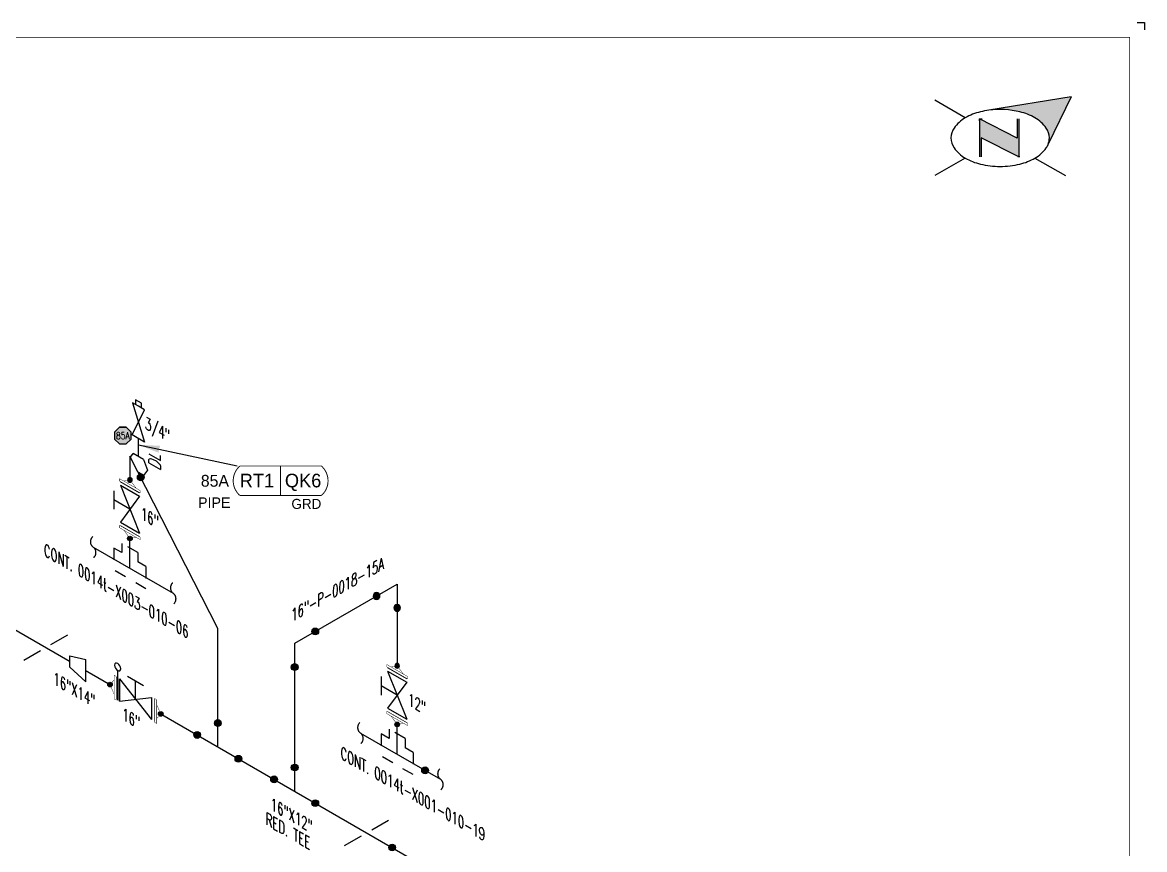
# Model space of a CAD drawing. Header units: inches. Extents: x 0.1 to 17.4, y 0.1 to 11.4.
# Drawn here: x 7.9 to 17.38, y 4.39 to 11.37 of the extents above; entities that cross this region are included whole.
import ezdxf
from ezdxf.enums import TextEntityAlignment as Align

# ---------------------------------------------------------------- set-up
doc = ezdxf.new("R2010")
doc.units = ezdxf.units.IN
doc.header["$MEASUREMENT"] = 0
doc.linetypes.add('HIDDEN2', pattern=[0.1875, 0.125, -0.0625])
for name, color, linetype in [('3', 1, 'Continuous'), ('BORDER', 3, 'Continuous'), ('COMP', 1, 'Continuous'), ('Continuation', 7, 'Continuous'), ('DL', 20, 'Continuous'), ('FITTINGS', 4, 'Continuous'), ('PART_PCML', 7, 'Continuous'), ('PART_SelectedCML_RT', 132, 'Continuous'), ('PIPE-ANNO', 150, 'HIDDEN2'), ('TEXT', 7, 'Continuous'), ('UNAS.PIPE', 251, 'Continuous'), ('WELD POINTS', 41, 'Continuous'), ('Welds', 7, 'Continuous')]:
    doc.layers.add(name, color=color, linetype=linetype)
doc.layers.add('PIPE', color=7, linetype='Continuous', lineweight=30)
doc.styles.add('CMLPAS', font='')
doc.styles.add('ISO30', font='simplex.shx', dxfattribs={"width": 0.85, "oblique": 30, "height": 0.075})
doc.styles.add('PART_Standard', font='romans', dxfattribs={"width": 0.8, "height": 0.09})
doc.styles.add('SIMPLEX', font='ROMANS')
doc.styles.get("Standard").update_dxf_attribs({"font": 'arial.ttf'})
doc.styles.get('CMLPAS').set_extended_font_data('Cordia New')
doc.dimstyles.get("Standard").update_dxf_attribs({"dimtxt": 0.18, "dimasz": 0.18, "dimexe": 0.18, "dimexo": 0.0625, "dimgap": 0.09, "dimtad": 0, "dimtih": 1, "dimtoh": 1, "dimdec": 4, "dimzin": 0, "dimdsep": 46, "dimtxsty": 'Standard', "dimcen": 0.09, "dimadec": 0, "dimazin": 0, "dimtfac": 1, "dimtdec": 4, "dimtofl": 0, "dimtmove": 0, "dimatfit": 3, "dimfxl": 1, "dimtolj": 1, "dimtzin": 0, "dimarcsym": 0})

# ---------------------------------------------------------------- blocks, each defined once
blk = doc.blocks.new('north2')
at = {"layer": 'BORDER'}
for points in [[(-0.706, -0.7673, -0.156851), (-0.679, -0.8512, -0.095667), (-0.6893, -0.9048), (-0.4945, -0.5044), (-1.1905, -0.6173, -0.092194), (-0.9281, -0.6306, -0.072341), (-0.8009, -0.6813, -0.106617)], [(-0.9381, -1.0109), (-0.9364, -1.0092), (-0.9364, -0.6907), (-0.9524, -0.6907), (-0.9524, -0.8533), (-1.2701, -0.6907), (-1.2701, -0.7067), (-1.2701, -1.0118), (-1.254, -1.0118), (-1.254, -0.8492)]]:
    blk.add_hatch(color=7, dxfattribs=at).paths.add_polyline_path(points)
at = {"layer": 'BORDER', "color": 7}
for p, q in [((-1.3895, -0.6813), (-1.6462, -0.5331)), ((-0.4945, -0.5044), (-1.1905, -0.6173)), ((-0.4945, -0.5044), (-0.6893, -0.9048)), ((-1.2701, -0.6907), (-1.2701, -1.0118)), ((-0.9524, -0.8533), (-1.2701, -0.6907)), ((-1.2701, -0.7067), (-1.2701, -0.6907)), ((-1.262, -0.6907), (-1.246, -0.6907)), ((-0.9524, -0.6907), (-0.9524, -0.8533)), ((-0.9364, -0.6907), (-0.9364, -1.0118)), ((-0.9364, -1.0118), (-1.254, -0.8492)), ((-1.254, -0.8492), (-1.254, -1.0118)), ((-1.3895, -1.0211), (-1.6462, -1.1694)), ((-1.2603, -1.0109), (-1.262, -1.0092)), ((-0.9283, -1.0118), (-0.9444, -1.0118)), ((-0.8009, -1.0211), (-0.5441, -1.1694))]:
    blk.add_line(p, q, dxfattribs=at)
for centre, radius, start, end in [((-1.1517, -1.0932), 0.4756, 103.44948, 120), ((-1.0952, -1.3294), 0.7185, 97.62035, 103.44948), ((-1.0952, -1.3294), 0.7185, 76.55052, 97.62035), ((-1.0387, -1.0932), 0.4756, 60, 76.55052), ((-1.2376, -0.9443), 0.3037, 120, 144.34287), ((-0.9527, -0.9443), 0.3037, 35.65713, 60), ((-1.3674, -0.8512), 0.144, 144.34287, 180), ((-1.3674, -0.8512), 0.144, 180, 215.65713), ((-0.823, -0.8512), 0.144, 360, 35.65713), ((-0.823, -0.8512), 0.144, 337.57958, 360), ((-1.2376, -0.7582), 0.3037, 215.65713, 240), ((-0.9527, -0.7582), 0.3037, 300, 324.34287), ((-0.823, -0.8512), 0.144, 324.34287, 337.55468), ((-1.1517, -0.6093), 0.4756, 240, 256.55052), ((-1.0387, -0.6093), 0.4756, 283.44948, 300), ((-1.0952, -0.373), 0.7185, 256.55052, 270), ((-1.0952, -0.373), 0.7185, 270, 283.44948)]:
    blk.add_arc(centre, radius, start, end, dxfattribs=at)
blk = doc.blocks.new('A$C6804a2e5')
blk.add_blockref('north2', (0, 0))
blk = doc.blocks.new('A$C860dd1f6')
at = {"layer": 'PIPE'}
blk.add_blockref('A$C6804a2e5', (0, 0), dxfattribs=at)
blk = doc.blocks.new('Border')
at = {"layer": 'BORDER', "const_width": 0.005}
blk.add_lwpolyline([(0.25, 0.25), (17.25, 0.25), (17.25, 11.25), (0.25, 11.25)], close=True, dxfattribs=at)
blk = doc.blocks.new('4_SUPPORT_I-BEAM_30')
at = {"color": 0, "linetype": 'ByBlock', "lineweight": -2}
for p, q in [((-0.0435, 0.0251), (-0.1857, 0.1072)), ((0.1857, -0.1072), (0.0435, -0.0251))]:
    blk.add_line(p, q, dxfattribs=at)
blk = doc.blocks.new('2_REDUCER_THREAD_CONCENTRIC_30')
at = {"color": 0, "linetype": 'ByBlock', "lineweight": -2}
blk.add_wipeout([(0.0677, 0.0859), (-0.0677, 0.0547), (-0.0677, -0.1328), (0.0677, -0.0078)], dxfattribs=at)
for p, q in [((0.0677, 0.0859), (-0.0677, 0.0547)), ((-0.0677, -0.1328), (-0.0677, 0.0547)), ((0.0677, -0.0078), (0.0677, 0.0859)), ((0.0677, -0.0078), (-0.0677, -0.1328))]:
    blk.add_line(p, q, dxfattribs=at)
blk = doc.blocks.new('3_VALVE_FLANGE_GATE_30')
at = {"color": 0, "linetype": 'ByBlock', "lineweight": -2}
blk.add_wipeout([(-0.1624, -0.1875), (-0.1353, -0.1719), (0, 0), (0.1353, -0.0156), (0.1624, 0), (0.1624, 0.1875), (0.1353, 0.1719), (0, 0), (-0.1353, 0.0156), (-0.1624, 0)], dxfattribs=at)
for p, q in [((0.0677, 0.1953), (-0.0677, 0.1172)), ((0.1353, 0.1719), (-0.1353, -0.1719)), ((0, 0), (0, 0.1563)), ((0.1353, 0.1719), (0.1353, -0.0156)), ((0.1624, 0.1875), (0.1624, 0)), ((-0.1624, 0), (-0.1624, -0.1875)), ((-0.1353, 0.0156), (-0.1353, -0.1719)), ((0.1353, -0.0156), (-0.1353, 0.0156))]:
    blk.add_line(p, q, dxfattribs=at)
blk = doc.blocks.new('AM9A04')
at = {"linetype": 'Continuous', "const_width": 0.01}
blk.add_lwpolyline([(0, -0.289), (0, 0.289), (-0.05, 0.318), (-0.05, -0.26)], close=True, dxfattribs=at)
at = {"const_width": 0.01}
blk.add_lwpolyline([(-0.05, -0.144), (-0.15, 0.087), (-0.05, 0.202)], dxfattribs=at)
blk = doc.blocks.new('A09')
at = {"layer": 'Welds'}
h = blk.add_hatch(color=256, dxfattribs=at)
h.dxf.hatch_style = 1
h.paths.add_polyline_path([(-0.03, 0, 1), (0.03, 0, 1)])
blk.add_circle((0, 0), 0.03, dxfattribs=at)
blk = doc.blocks.new('*U28')
blk.add_wipeout([(0.052, -0.03), (0.0173, -0.07), (0.0173, -0.1101), (0, -0.1001), (0, 0.1001), (0.0173, 0.0901), (0.0173, 0.05)]).dxf.layer = 'COMP'
at = {"layer": '3', "xscale": 0.65, "yscale": 0.65, "zscale": 0.65}
blk.add_blockref('A09', (0.052, -0.03), dxfattribs=at)
at = {"layer": 'COMP', "xscale": 0.3466300616258731, "yscale": 0.3466300616258731, "zscale": 0.3466300616258731, "rotation": 180}
blk.add_blockref('AM9A04', (0, 0), dxfattribs=at)
blk = doc.blocks.new('1_Text_330')
at = {"layer": 'TEXT', "style": 'PART_Standard', "oblique": 330, "width": 0.8}
blk.add_attdef('3/4"', (0, 0), '', height=0.09, rotation=330, dxfattribs=at)
blk = doc.blocks.new('2_TEE_WELD_30')
at = {"linetype": 'ByBlock', "lineweight": -2}
h = blk.add_hatch(color=0, dxfattribs=at)
edge = h.paths.add_edge_path()
edge.add_arc((0, 0.2009), 0.0286, 0, 360)
h = blk.add_hatch(color=0, dxfattribs=at)
edge = h.paths.add_edge_path()
edge.add_arc((0.174, 0.1004), 0.0286, 0, 360)
h = blk.add_hatch(color=0, dxfattribs=at)
edge = h.paths.add_edge_path()
edge.add_arc((0, -0.2009), 0.0286, 0, 360)
at = {"color": 0, "linetype": 'ByBlock', "lineweight": -2}
for centre in [(0, 0.2009), (0.174, 0.1004), (0, -0.2009)]:
    blk.add_circle(centre, 0.0286, dxfattribs=at)
blk = doc.blocks.new('2_ELBOW_WELD_30')
at = {"linetype": 'ByBlock', "lineweight": -2}
h = blk.add_hatch(color=0, dxfattribs=at)
edge = h.paths.add_edge_path()
edge.add_arc((0.174, 0.1004), 0.0286, 0, 360)
h = blk.add_hatch(color=0, dxfattribs=at)
edge = h.paths.add_edge_path()
edge.add_arc((0, -0.2009), 0.0286, 0, 360)
at = {"color": 0, "linetype": 'ByBlock', "lineweight": -2}
for centre in [(0.174, 0.1004), (0, -0.2009)]:
    blk.add_circle(centre, 0.0286, dxfattribs=at)
blk = doc.blocks.new('2_ELBOW_WELD_330')
at = {"linetype": 'ByBlock', "lineweight": -2}
h = blk.add_hatch(color=0, dxfattribs=at)
edge = h.paths.add_edge_path()
edge.add_arc((0.174, -0.1004), 0.0286, 0, 360)
h = blk.add_hatch(color=0, dxfattribs=at)
edge = h.paths.add_edge_path()
edge.add_arc((0, -0.2009), 0.0286, 0, 360)
at = {"color": 0, "linetype": 'ByBlock', "lineweight": -2}
for centre in [(0.174, -0.1004), (0, -0.2009)]:
    blk.add_circle(centre, 0.0286, dxfattribs=at)
blk = doc.blocks.new('2_WELD_SINGLE_00')
at = {"linetype": 'ByBlock', "lineweight": -2}
h = blk.add_hatch(color=0, dxfattribs=at)
edge = h.paths.add_edge_path()
edge.add_arc((0, 0), 0.0286, 0, 360)
at = {"color": 0, "linetype": 'ByBlock', "lineweight": -2}
blk.add_circle((0, 0), 0.0286, dxfattribs=at)
blk = doc.blocks.new('1_Cont_330')
at = {"layer": 'Continuation', "style": 'PART_Standard', "oblique": 330, "width": 0.8}
blk.add_attdef('CONT.', (0, 0), '', height=0.09, rotation=330, dxfattribs=at)
blk = doc.blocks.new('1_BREAK-PIPE_PIPE_00')
at = {"color": 0, "linetype": 'ByBlock', "lineweight": -2}
for centre, major_axis in [((-0.03, 0.092), (0, -0.101)), ((0.03, -0.092), (0, 0.101))]:
    blk.add_ellipse(centre, major_axis=major_axis, ratio=0.711978, start_param=0.427466, end_param=3.141593, dxfattribs=at)
blk = doc.blocks.new('1_Tilde_00')
at = {"layer": 'PIPE-ANNO', "xscale": -0.5000000000000001, "yscale": 0.5, "zscale": 0.5}
blk.add_blockref('1_BREAK-PIPE_PIPE_00', (0, 0), dxfattribs=at)
blk = doc.blocks.new('DL_Vert_30')
at = {"layer": 'DL', "style": 'ISO30', "oblique": 30, "width": 0.85}
blk.add_text('DL', height=0.1, rotation=90, dxfattribs=at).set_placement((0, 0))
blk = doc.blocks.new('Bleeder Valve 4')
at = {"layer": 'FITTINGS', "linetype": 'ByBlock'}
for p, q in [((0.0002, 0.2727), (-0.051, 0.3022)), ((-0.051, 0.3022), (0.0515, -0.0297)), ((0.0256, 0.2976), (-0.0253, 0.3271)), ((-0.0253, 0.3271), (-0.0253, 0.2874)), ((0.0256, 0.258), (0.0256, 0.2976)), ((-0.0515, 0.0297), (0.0513, 0.2431)), ((0.0513, 0.2431), (0.0002, 0.2727)), ((0.0515, -0.0297), (-0.0515, 0.0297))]:
    blk.add_line(p, q, dxfattribs=at)
blk = doc.blocks.new('2_SPACER-RING_FLANGE_CONNECTION_30')
blk.add_wipeout([(-0.0141, 0.0856), (0.0141, 0.1019), (0.0141, -0.0856), (-0.0141, -0.1019)])
at = {"color": 0, "linetype": 'ByBlock', "lineweight": -2}
for p, q in [((0, -0.0937), (0, 0.1567)), ((0.0141, -0.0856), (0.0141, 0.1019)), ((-0.0141, -0.1019), (-0.0141, 0.0856))]:
    blk.add_line(p, q, dxfattribs=at)
blk.add_ellipse((0, 0.1869), major_axis=(-0.0185, -0.032), ratio=0.57735, dxfattribs=at)
blk = doc.blocks.new('1_Text_30')
at = {"layer": 'TEXT', "style": 'PART_Standard', "oblique": 30, "width": 0.8}
blk.add_attdef('TEXT', (0, 0), '', height=0.09, rotation=30, dxfattribs=at)
blk = doc.blocks.new('PART_PCML')
blk.add_hatch(color=0).paths.add_polyline_path([(-0.0699, -0.029), (-0.029, -0.0699), (0.029, -0.0699), (0.0699, -0.029), (0.0699, 0.029), (0.029, 0.0699), (-0.029, 0.0699), (-0.0699, 0.029)])
at = {"color": 7, "const_width": 0.009}
blk.add_lwpolyline([(-0.0699, 0.029), (-0.029, 0.0699), (0.029, 0.0699), (0.0699, 0.029), (0.0699, -0.029), (0.029, -0.0699), (-0.029, -0.0699), (-0.0699, -0.029), (-0.0699, 0.029), (-0.029, 0.0699)], dxfattribs=at)
at = {"color": 18, "true_color": 0x000000}
blk.add_lwpolyline([(-0.029, 0.0699), (-0.0699, 0.029), (-0.0699, -0.029), (-0.029, -0.0699), (0.029, -0.0699), (0.0699, -0.029), (0.0699, 0.029), (0.029, 0.0699)], close=True, dxfattribs=at)
at = {"color": 7, "true_color": 0xffffff, "style": 'SIMPLEX', "width": 0.8, "flags": 1}
for tag, p in [('CIRCUIT', (-0.0939, 0.0889)), ('DM', (-0.0527, -0.1332)), ('TYPE', (-0.0749, -0.2043))]:
    blk.add_attdef(tag, p, '', height=0.0586, dxfattribs=at)
at = {"color": 7, "true_color": 0xffffff, "style": 'SIMPLEX', "width": 0.8}
blk.add_attdef('DMDISP', text='', height=0.0586, dxfattribs=at).set_placement((0, 0), align=Align.MIDDLE_CENTER)
blk = doc.blocks.new('CMLPAS')
at = {"const_width": 0.008}
blk.add_lwpolyline([(0.0625, 0.125, 0.454441), (0.0625, -0.125), (0.75, -0.125, 0.454441), (0.75, 0.125)], format="xyb", close=True, dxfattribs=at)
blk.add_lwpolyline([(0.4063, -0.125), (0.4063, 0.125)], dxfattribs=at)
at = {"style": 'CMLPAS', "flags": 1}
for tag, p in [('STATE', (0.75, 0.6229)), ('DL', (0.75, 0.4817)), ('CIRCUIT', (0.75, 0.3405)), ('SUBSINTERVAL(MONTHS)', (-0.0251, -0.3355)), ('OLD_ID', (0.75, -0.3366)), ('OLD_NDE', (0.75, -0.4778)), ('OLD_ENTY', (0.7411, -0.6357)), ('SIZE', (0.7473, -0.7611)), ('SPEC', (0.7473, -0.9022)), ('JUSTIFY', (0.7473, -1.0434)), ('COMMENTS', (0.7473, -1.1846)), ('OLD_ASSET', (0.75, -1.3262)), ('SCHED', (0.7371, -1.4689)), ('NOM_THICK', (0.7521, -1.6102)), ('CORR_ALLOW', (0.763, -1.7453)), ('TML_STATUS', (0.7723, -1.8777)), ('FLOW_ORDER', (0.7785, -2.1301))]:
    blk.add_attdef(tag, text='', height=0.1, dxfattribs=at).set_placement(p, align=Align.MIDDLE_RIGHT)
at = {"style": 'CMLPAS'}
for tag, height, p in [('CHILD', 0.25, (0.75, 0.269)), ('###', 0.115, (0.75, 0.002)), ('ACCESS', 0.085, (0.75, -0.1954))]:
    blk.add_attdef(tag, text='', height=height, dxfattribs=at).set_placement(p, align=Align.MIDDLE_RIGHT)
at = {"color": 152, "style": 'CMLPAS'}
for tag, height, p in [('SPECIAL', 0.085, (0.4055, 0.1897)), ('DM-TYPE', 0.1, (-0.03, 0)), ('COMP', 0.09, (-0.0174, -0.185))]:
    blk.add_attdef(tag, text='', height=height, dxfattribs=at).set_placement(p, align=Align.MIDDLE_RIGHT)
at = {"style": 'CMLPAS'}
blk.add_attdef('NDE', text='', height=0.115, dxfattribs=at).set_placement((0.206, 0.002), align=Align.MIDDLE_CENTER)

msp = doc.modelspace()

# ---------------------------------------------------------------- linework, layer by layer
for p, q in [((17.3125, 11.375), (17.375, 11.375)), ((17.375, 11.375), (17.375, 11.3125))]:
    msp.add_line(p, q)
at = {"layer": 'FITTINGS', "linetype": 'ByBlock'}
for p in [(8.8084, 7.7018), (8.9191, 7.6816)]:
    msp.add_line(p, (8.8312, 7.7323), dxfattribs=at)
at = {"layer": 'PIPE', "linetype": 'Continuous'}
msp.add_line((8.8751, 7.707), (8.8751, 7.8594), dxfattribs=at)
at = {"layer": 'PIPE'}
for p, q in [((9.5459, 6.254), (8.8038, 7.7107)), ((8.8038, 7.7107), (8.8038, 7.4498)), ((6.8799, 6.7932), (13.617, 2.9035)), ((10.1954, 6.129), (11.0615, 6.629)), ((11.0615, 6.629), (11.0615, 5.879)), ((9.5459, 5.254), (9.5459, 6.254)), ((10.1954, 4.879), (10.1954, 6.129))]:
    msp.add_line(p, q, dxfattribs=at)
at = {"layer": 'UNAS.PIPE'}
for p, q in [((8.8038, 6.7623), (8.8038, 7.4498)), ((8.4931, 6.9417), (9.1693, 6.5512)), ((11.0615, 5.1915), (11.0615, 5.879)), ((10.7508, 5.3709), (11.427, 4.9805))]:
    msp.add_line(p, q, dxfattribs=at)
at = {"layer": 'UNAS.PIPE', "linetype": 'HIDDEN2', "lineweight": -2, "ltscale": 0.5}
for p, q in [((8.6685, 6.9342), (8.6685, 6.7467)), ((8.7362, 6.8951), (8.6685, 6.9342)), ((8.8715, 6.8951), (8.8715, 6.817)), ((8.9391, 6.5904), (8.6685, 6.7467)), ((8.9391, 6.7779), (8.8715, 6.817)), ((8.9391, 6.7779), (8.9391, 6.5904)), ((10.9261, 5.3634), (10.9261, 5.1759)), ((10.9938, 5.3243), (10.9261, 5.3634)), ((11.1291, 5.3243), (11.1291, 5.2462)), ((11.1968, 5.2071), (11.1291, 5.2462)), ((11.1968, 5.0196), (10.9261, 5.1759)), ((11.1968, 5.2071), (11.1968, 5.0196))]:
    msp.add_line(p, q, dxfattribs=at)

# ---------------------------------------------------------------- block references
for p in [(9.1693, 6.5512), (11.427, 4.9805)]:
    msp.add_blockref('1_Tilde_00', p)
at = {"layer": 'BORDER'}
for name, p in [('Border', (0, 0)), ('A$C860dd1f6', (17.25, 11.25))]:
    msp.add_blockref(name, p, dxfattribs=at)
at = {"layer": 'Continuation'}
msp.add_blockref('1_Cont_330', (10.5821, 5.1579), dxfattribs=at).add_auto_attribs({'CONT.': 'CONT. 0014t-X001-010-19'})
at = {"layer": 'FITTINGS'}
msp.add_blockref('Bleeder Valve 4', (8.8751, 7.8594), dxfattribs=at)
at = {"layer": 'FITTINGS', "xscale": -1}
for p in [(8.0924, 6.0932), (10.8024, 4.5285)]:
    msp.add_blockref('4_SUPPORT_I-BEAM_30', p, dxfattribs=at)
at = {"layer": 'PART_PCML', "color": 13}
msp.add_blockref('PART_PCML', (8.7439, 7.884), dxfattribs=at).add_auto_attribs({'DMDISP': '85A'})
at = {"layer": 'PART_SelectedCML_RT'}
msp.add_blockref('CMLPAS', (9.6705, 7.5022), dxfattribs=at).add_auto_attribs({'###': 'QK6', 'NDE': 'RT1', 'DM-TYPE': '85A', 'COMP': 'PIPE', 'ACCESS': 'GRD'})
at = {"layer": 'TEXT'}
for name, p, values in [('1_Text_330', (8.9313, 7.9442), {'3/4"': '3/4"'}), ('1_Text_30', (10.1666, 6.3075), {'TEXT': '16"-P-0018-15A'}), ('1_Text_330', (9.994, 4.7257), {'3/4"': '16"X12"'}), ('1_Text_330', (9.9501, 4.6011), {'3/4"': 'RED. TEE'})]:
    msp.add_blockref(name, p, dxfattribs=at).add_auto_attribs(values)
at = {"layer": 'UNAS.PIPE'}
msp.add_blockref('2_WELD_SINGLE_00', (11.2971, 5.0555), dxfattribs=at)
at = {"layer": 'WELD POINTS', "xscale": -1}
msp.add_blockref('2_ELBOW_WELD_330', (11.0615, 6.629), dxfattribs=at)
at = {"layer": 'WELD POINTS'}
for name, p in [('2_ELBOW_WELD_30', (10.1954, 6.129)), ('2_WELD_SINGLE_00', (11.0189, 4.4035))]:
    msp.add_blockref(name, p, dxfattribs=at)
at = {"layer": 'WELD POINTS', "rotation": 59.99999999999999}
for p in [(9.5459, 5.254), (10.1954, 4.879)]:
    msp.add_blockref('2_TEE_WELD_30', p, dxfattribs=at)

# ---------------------------------------------------------------- leaders
at = {"layer": 'PART_SelectedCML_RT'}
msp.add_leader([(8.8751, 7.8064), (9.7096, 7.6272)], dimstyle='Standard', dxfattribs=at)

# ---------------------------------------------------------------- next in the draw order: block references
at = {"layer": 'FITTINGS', "xscale": -1}
for name, p in [('2_REDUCER_THREAD_CONCENTRIC_30', (8.3644, 5.9362)), ('3_VALVE_FLANGE_GATE_30', (8.8496, 5.656))]:
    msp.add_blockref(name, p, dxfattribs=at)
at = {"layer": 'UNAS.PIPE', "rotation": 59.99999999999999}
for p in [(8.8038, 7.2623), (11.0615, 5.6915)]:
    msp.add_blockref('3_VALVE_FLANGE_GATE_30', p, dxfattribs=at)

# ---------------------------------------------------------------- next in the draw order: block references
for p in [(8.4931, 6.9417), (10.7508, 5.3709)]:
    msp.add_blockref('1_Tilde_00', p)
at = {"layer": 'COMP', "ltscale": 0.65, "xscale": -1, "rotation": 239.9999999999998}
for p in [(8.8038, 7.4498), (11.0615, 5.879)]:
    msp.add_blockref('*U28', p, dxfattribs=at)
at = {"layer": 'COMP', "ltscale": 0.65}
msp.add_blockref('*U28', (9.0119, 5.5623), dxfattribs=at)
at = {"layer": 'FITTINGS', "xscale": -1}
msp.add_blockref('2_SPACER-RING_FLANGE_CONNECTION_30', (8.7007, 5.742), dxfattribs=at)
at = {"layer": 'TEXT'}
for p, values in [((8.1575, 5.786), {'3/4"': '16"X14"'}), ((8.7389, 5.4853), {'3/4"': '16"'})]:
    msp.add_blockref('1_Text_330', p, dxfattribs=at).add_auto_attribs(values)
at = {"layer": 'UNAS.PIPE'}
ref = msp.add_blockref('1_Text_330', (8.8962, 7.1812), dxfattribs=at)
ref.add_attrib('3/4"', '16"', (8.8962, 7.1812), dxfattribs={"height": 0.09, "rotation": 330, "style": 'PART_Standard', "oblique": 330, "width": 0.8})
ref = msp.add_blockref('1_Text_330', (11.1538, 5.6105), dxfattribs=at)
ref.add_attrib('3/4"', '12"', (11.1538, 5.6105), dxfattribs={"height": 0.09, "rotation": 330, "style": 'PART_Standard', "oblique": 330, "width": 0.8})

# ---------------------------------------------------------------- next in the draw order: linework, layer by layer
at = {"layer": 'FITTINGS', "linetype": 'ByBlock'}
for p, q in [((8.9191, 7.6816), (8.9519, 7.592)), ((8.9519, 7.592), (8.9179, 7.5467)), ((8.9179, 7.5467), (8.8747, 7.5717))]:
    msp.add_line(p, q, dxfattribs=at)

# ---------------------------------------------------------------- next in the draw order: block references
at = {"layer": 'COMP', "ltscale": 0.65, "rotation": 180}
msp.add_blockref('*U28', (8.6872, 5.7498), dxfattribs=at)
at = {"layer": 'DL'}
msp.add_blockref('DL_Vert_30', (9.0626, 7.5819), dxfattribs=at)
at = {"layer": 'WELD POINTS', "rotation": 116.9955084011136}
msp.add_blockref('2_WELD_SINGLE_00', (8.895, 7.5317), dxfattribs=at)

# ---------------------------------------------------------------- next in the draw order: wipeouts: each hides what was drawn before it
for points in [[(8.8038, 7.0147), (8.8558, 7.0247), (8.8905, 7.0047), (8.8905, 7.0247), (8.7172, 7.1248), (8.7172, 7.1048), (8.7518, 7.0848)], [(11.0615, 5.444), (11.1135, 5.454), (11.1481, 5.4339), (11.1481, 5.454), (10.9748, 5.554), (10.9748, 5.534), (11.0095, 5.514)]]:
    msp.add_wipeout(points).dxf.layer = 'UNAS.PIPE'

# ---------------------------------------------------------------- next in the draw order: hatches: boundary and pattern name
at = {"layer": 'UNAS.PIPE'}
h = msp.add_hatch(color=256, dxfattribs=at)
h.dxf.hatch_style = 1
h.paths.add_polyline_path([(8.7843, 7.0147, 1), (8.8233, 7.0147, 1)])
h = msp.add_hatch(color=256, dxfattribs=at)
h.dxf.hatch_style = 1
h.paths.add_polyline_path([(11.081, 5.444, 1), (11.042, 5.444, 1)])

# ---------------------------------------------------------------- next in the draw order: linework, layer by layer
at = {"layer": 'UNAS.PIPE', "linetype": 'HIDDEN2', "lineweight": -2, "ltscale": 0.5}
for p, q in [((8.8715, 6.8951), (8.7362, 6.9732)), ((8.7362, 6.9732), (8.7362, 6.8951)), ((11.1291, 5.3243), (10.9938, 5.4024)), ((10.9938, 5.4024), (10.9938, 5.3243))]:
    msp.add_line(p, q, dxfattribs=at)
at = {"layer": 'UNAS.PIPE'}
for centre in [(8.8038, 7.0147), (11.0615, 5.444)]:
    msp.add_circle(centre, 0.0195, dxfattribs=at)

# ---------------------------------------------------------------- next in the draw order: block references
at = {"layer": 'Continuation'}
msp.add_blockref('1_Cont_330', (8.0769, 6.8716), dxfattribs=at).add_auto_attribs({'CONT.': 'CONT. 0014t-X003-010-06'})
at = {"layer": 'UNAS.PIPE', "xscale": -0.3466300616258731, "yscale": 0.3466300616258731, "zscale": 0.3466300616258731, "rotation": 239.9999999999999}
for p in [(8.8038, 7.0748), (11.0615, 5.504)]:
    msp.add_blockref('AM9A04', p, dxfattribs=at)

doc.saveas('drawing.dxf')
